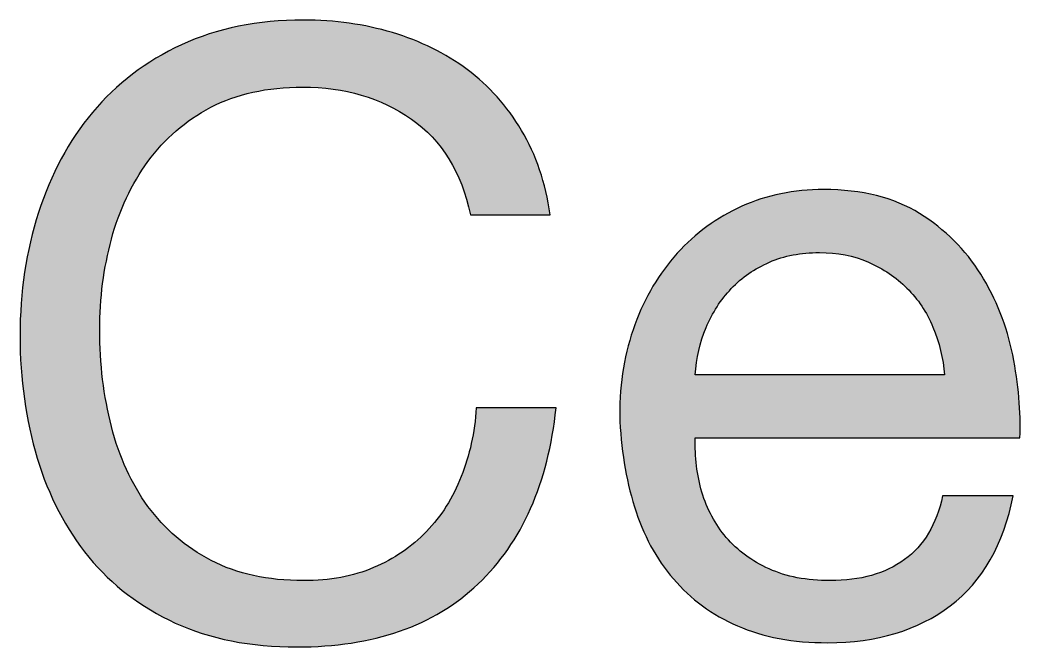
# Paper-space layout 'A2 (portrait)' of a CAD drawing. Extents: x 0 to 396, y 0 to 564.
# Drawn here: x 275.976 to 279.417, y 45.133 to 47.287 of the extents above; entities that cross this region are included whole.
import ezdxf
from ezdxf.enums import TextEntityAlignment as Align

# ---------------------------------------------------------------- set-up
doc = ezdxf.new("R2010")
doc.units = 0
doc.layers.get('0').update_dxf_attribs({"linetype": 'CONTINUOUS'})
doc.layers.get('Defpoints').update_dxf_attribs({"linetype": 'CONTINUOUS'})
doc.layers.add('JPP_Mask', color=7, linetype='CONTINUOUS')
doc.styles.add('JPP', font='arial.ttf')

# ---------------------------------------------------------------- blocks, each defined once
blk = doc.blocks.new('A2mask (portrait)')
at = {"true_color": 0x004a91}
h = blk.add_hatch(color=154, dxfattribs=at)
edge = h.paths.add_edge_path()
edge.add_spline(control_points=[(277.5505, 45.349), (277.7023, 45.4931), (277.7917, 45.6951), (277.8186, 45.9547)], knot_values=[14, 14, 14, 14, 15, 15, 15, 15], degree=3, periodic=0)
edge.add_spline(control_points=[(277.8186, 45.9547), (277.8186, 45.9547), (277.5445, 45.9547), (277.5445, 45.9547), (277.5389, 45.87), (277.5217, 45.7911), (277.4928, 45.7181), (277.464, 45.645), (277.4239, 45.5821), (277.3729, 45.5292)], knot_values=[11, 11, 11, 11, 12, 12, 12, 13, 13, 13, 14, 14, 14, 14], degree=3, periodic=0)
edge.add_spline(control_points=[(277.3729, 45.5292), (277.3222, 45.4764), (277.2616, 45.4349), (277.1913, 45.4053)], knot_values=[10, 10, 10, 10, 11, 11, 11, 11], degree=3, periodic=0)
edge.add_spline(control_points=[(277.1913, 45.4053), (277.1211, 45.3753), (277.0409, 45.3606), (276.9504, 45.3606)], knot_values=[9, 9, 9, 9, 10, 10, 10, 10], degree=3, periodic=0)
edge.add_spline(control_points=[(276.9504, 45.3606), (276.8275, 45.3606), (276.7218, 45.3836), (276.6333, 45.4296)], knot_values=[8, 8, 8, 8, 9, 9, 9, 9], degree=3, periodic=0)
edge.add_spline(control_points=[(276.6333, 45.4296), (276.5448, 45.4759), (276.4723, 45.5378), (276.4156, 45.6157)], knot_values=[7, 7, 7, 7, 8, 8, 8, 8], degree=3, periodic=0)
edge.add_spline(control_points=[(276.4156, 45.6157), (276.3586, 45.6936), (276.3169, 45.7848), (276.29, 45.8897)], knot_values=[6, 6, 6, 6, 7, 7, 7, 7], degree=3, periodic=0)
edge.add_spline(control_points=[(276.29, 45.8897), (276.2632, 45.9944), (276.2496, 46.1056), (276.2496, 46.2229)], knot_values=[5, 5, 5, 5, 6, 6, 6, 6], degree=3, periodic=0)
edge.add_spline(control_points=[(276.2496, 46.2229), (276.2496, 46.3306), (276.2632, 46.4343), (276.29, 46.5344)], knot_values=[4, 4, 4, 4, 5, 5, 5, 5], degree=3, periodic=0)
edge.add_spline(control_points=[(276.29, 46.5344), (276.3169, 46.6343), (276.3586, 46.7232), (276.4156, 46.8011)], knot_values=[3, 3, 3, 3, 4, 4, 4, 4], degree=3, periodic=0)
edge.add_spline(control_points=[(276.4156, 46.8011), (276.4723, 46.879), (276.5442, 46.9409), (276.6317, 46.9872)], knot_values=[2, 2, 2, 2, 3, 3, 3, 3], degree=3, periodic=0)
edge.add_spline(control_points=[(276.6317, 46.9872), (276.7191, 47.0332), (276.8245, 47.0564), (276.9478, 47.0564)], knot_values=[1, 1, 1, 1, 2, 2, 2, 2], degree=3, periodic=0)
edge.add_spline(control_points=[(276.9478, 47.0564), (277.0919, 47.0564), (277.2162, 47.0198), (277.3212, 46.9467)], knot_values=[0, 0, 0, 0, 1, 1, 1, 1], degree=3, periodic=0)
edge.add_spline(control_points=[(277.3212, 46.9467), (277.4259, 46.8737), (277.4935, 46.764), (277.5243, 46.618)], knot_values=[29, 29, 29, 29, 30, 30, 30, 30], degree=3, periodic=0)
edge.add_spline(control_points=[(277.5243, 46.618), (277.5243, 46.618), (277.7983, 46.618), (277.7983, 46.618), (277.7831, 46.7275), (277.7503, 46.8241), (277.7003, 46.9078), (277.6502, 46.9915), (277.5879, 47.061), (277.5131, 47.1169)], knot_values=[26, 26, 26, 26, 27, 27, 27, 28, 28, 28, 29, 29, 29, 29], degree=3, periodic=0)
edge.add_spline(control_points=[(277.5131, 47.1169), (277.4378, 47.1727), (277.3524, 47.215), (277.2563, 47.2438), (277.1602, 47.2726), (277.0581, 47.287), (276.9504, 47.287)], knot_values=[24, 24, 24, 24, 25, 25, 25, 26, 26, 26, 26], degree=3, periodic=0)
edge.add_spline(control_points=[(276.9504, 47.287), (276.7927, 47.287), (276.6529, 47.2587), (276.5309, 47.202)], knot_values=[23, 23, 23, 23, 24, 24, 24, 24], degree=3, periodic=0)
edge.add_spline(control_points=[(276.5309, 47.202), (276.4087, 47.1452), (276.3069, 47.0678), (276.2251, 46.9698), (276.1433, 46.8717), (276.0813, 46.7569), (276.0392, 46.6252)], knot_values=[21, 21, 21, 21, 22, 22, 22, 23, 23, 23, 23], degree=3, periodic=0)
edge.add_spline(control_points=[(276.0392, 46.6252), (275.9968, 46.4934), (275.9756, 46.3526), (275.9756, 46.2027), (275.9756, 46.0527), (275.9955, 45.9123), (276.0349, 45.7815), (276.0743, 45.6508), (276.1333, 45.5373), (276.2122, 45.4412), (276.291, 45.3451), (276.3901, 45.2696), (276.5094, 45.2149)], knot_values=[17, 17, 17, 17, 18, 18, 18, 19, 19, 19, 20, 20, 20, 21, 21, 21, 21], degree=3, periodic=0)
edge.add_spline(control_points=[(276.5094, 45.2149), (276.6283, 45.1601), (276.7678, 45.1326), (276.9276, 45.1326)], knot_values=[16, 16, 16, 16, 17, 17, 17, 17], degree=3, periodic=0)
edge.add_spline(control_points=[(276.9276, 45.1326), (277.191, 45.1326), (277.3984, 45.2048), (277.5505, 45.349)], knot_values=[15, 15, 15, 15, 16, 16, 16, 16], degree=3, periodic=0)
h = blk.add_hatch(color=154, dxfattribs=at)
edge = h.paths.add_edge_path()
edge.add_spline(control_points=[(278.2974, 45.8508), (278.2974, 45.8508), (279.4134, 45.8508), (279.4134, 45.8508), (279.4173, 45.9411), (279.409, 46.0363), (279.3888, 46.1362)], knot_values=[12, 12, 12, 12, 13, 13, 13, 14, 14, 14, 14], degree=3, periodic=0)
edge.add_spline(control_points=[(279.3888, 46.1362), (279.3686, 46.2363), (279.3322, 46.3286), (279.2792, 46.4133)], knot_values=[11, 11, 11, 11, 12, 12, 12, 12], degree=3, periodic=0)
edge.add_spline(control_points=[(279.2792, 46.4133), (279.2265, 46.4977), (279.1562, 46.5675), (279.0687, 46.6223)], knot_values=[10, 10, 10, 10, 11, 11, 11, 11], degree=3, periodic=0)
edge.add_spline(control_points=[(279.0687, 46.6223), (278.9813, 46.677), (278.8713, 46.7045), (278.7384, 46.7045)], knot_values=[9, 9, 9, 9, 10, 10, 10, 10], degree=3, periodic=0)
edge.add_spline(control_points=[(278.7384, 46.7045), (278.6367, 46.7045), (278.5429, 46.6853), (278.4574, 46.6469)], knot_values=[8, 8, 8, 8, 9, 9, 9, 9], degree=3, periodic=0)
edge.add_spline(control_points=[(278.4574, 46.6469), (278.3719, 46.6083), (278.2977, 46.5546), (278.2354, 46.4853)], knot_values=[7, 7, 7, 7, 8, 8, 8, 8], degree=3, periodic=0)
edge.add_spline(control_points=[(278.2354, 46.4853), (278.1728, 46.4161), (278.1241, 46.3344), (278.0896, 46.2401), (278.0551, 46.1459), (278.0376, 46.0421), (278.0376, 45.9287)], knot_values=[5, 5, 5, 5, 6, 6, 6, 7, 7, 7, 7], degree=3, periodic=0)
edge.add_spline(control_points=[(278.0376, 45.9287), (278.0416, 45.8152), (278.0585, 45.7105), (278.0883, 45.6144)], knot_values=[4, 4, 4, 4, 5, 5, 5, 5], degree=3, periodic=0)
edge.add_spline(control_points=[(278.0883, 45.6144), (278.1181, 45.5181), (278.1625, 45.4354), (278.2221, 45.3664)], knot_values=[3, 3, 3, 3, 4, 4, 4, 4], degree=3, periodic=0)
edge.add_spline(control_points=[(278.2221, 45.3664), (278.2818, 45.2971), (278.3554, 45.2433), (278.4428, 45.2048), (278.5303, 45.1664), (278.6337, 45.1472), (278.753, 45.1472)], knot_values=[1, 1, 1, 1, 2, 2, 2, 3, 3, 3, 3], degree=3, periodic=0)
edge.add_spline(control_points=[(278.753, 45.1472), (278.922, 45.1472), (279.0625, 45.1894), (279.1741, 45.2739)], knot_values=[0, 0, 0, 0, 1, 1, 1, 1], degree=3, periodic=0)
edge.add_spline(control_points=[(279.1741, 45.2739), (279.2855, 45.3586), (279.3577, 45.4845), (279.3905, 45.6518)], knot_values=[21, 21, 21, 21, 22, 22, 22, 22], degree=3, periodic=0)
edge.add_spline(control_points=[(279.3905, 45.6518), (279.3905, 45.6518), (279.1479, 45.6518), (279.1479, 45.6518), (279.1267, 45.5537), (279.0833, 45.4807), (279.0167, 45.4326)], knot_values=[19, 19, 19, 19, 20, 20, 20, 21, 21, 21, 21], degree=3, periodic=0)
edge.add_spline(control_points=[(279.0167, 45.4326), (278.9505, 45.3846), (278.8653, 45.3606), (278.7616, 45.3606)], knot_values=[18, 18, 18, 18, 19, 19, 19, 19], degree=3, periodic=0)
edge.add_spline(control_points=[(278.7616, 45.3606), (278.6807, 45.3606), (278.6105, 45.374), (278.5512, 45.4008)], knot_values=[17, 17, 17, 17, 18, 18, 18, 18], degree=3, periodic=0)
edge.add_spline(control_points=[(278.5512, 45.4008), (278.4915, 45.4278), (278.4425, 45.4638), (278.4041, 45.509), (278.3656, 45.5542), (278.3378, 45.6061), (278.3202, 45.6647)], knot_values=[15, 15, 15, 15, 16, 16, 16, 17, 17, 17, 17], degree=3, periodic=0)
edge.add_spline(control_points=[(278.3202, 45.6647), (278.303, 45.7234), (278.2954, 45.7853), (278.2974, 45.8508)], knot_values=[14, 14, 14, 14, 15, 15, 15, 15], degree=3, periodic=0)
edge = h.paths.add_edge_path(flags=16)
edge.add_spline(control_points=[(279.1539, 46.0672), (279.1539, 46.0672), (278.2974, 46.0672), (278.2974, 46.0672), (278.301, 46.1248), (278.3136, 46.1792), (278.3348, 46.23)], knot_values=[6, 6, 6, 6, 7, 7, 7, 8, 8, 8, 8], degree=3, periodic=0)
edge.add_spline(control_points=[(278.3348, 46.23), (278.356, 46.281), (278.3848, 46.3256), (278.4213, 46.3642)], knot_values=[5, 5, 5, 5, 6, 6, 6, 6], degree=3, periodic=0)
edge.add_spline(control_points=[(278.4213, 46.3642), (278.4577, 46.4027), (278.5015, 46.4328), (278.5525, 46.455)], knot_values=[4, 4, 4, 4, 5, 5, 5, 5], degree=3, periodic=0)
edge.add_spline(control_points=[(278.5525, 46.455), (278.6035, 46.477), (278.6605, 46.4881), (278.7241, 46.4881)], knot_values=[3, 3, 3, 3, 4, 4, 4, 4], degree=3, periodic=0)
edge.add_spline(control_points=[(278.7241, 46.4881), (278.7858, 46.4881), (278.8418, 46.477), (278.8928, 46.455)], knot_values=[2, 2, 2, 2, 3, 3, 3, 3], degree=3, periodic=0)
edge.add_spline(control_points=[(278.8928, 46.455), (278.9438, 46.4328), (278.9879, 46.4031), (279.0253, 46.3655)], knot_values=[1, 1, 1, 1, 2, 2, 2, 2], degree=3, periodic=0)
edge.add_spline(control_points=[(279.0253, 46.3655), (279.0631, 46.3281), (279.0929, 46.2834), (279.1148, 46.2315)], knot_values=[0, 0, 0, 0, 1, 1, 1, 1], degree=3, periodic=0)
edge.add_spline(control_points=[(279.1148, 46.2315), (279.137, 46.1797), (279.1499, 46.1248), (279.1539, 46.0672)], knot_values=[8, 8, 8, 8, 9, 9, 9, 9], degree=3, periodic=0)
at = {"layer": 'Defpoints', "color": 154, "true_color": 0x004a91}
for points, knots in [([(277.3212, 46.9467), (277.2162, 47.0198), (277.0919, 47.0564), (276.9478, 47.0564), (276.8245, 47.0564), (276.7191, 47.0332), (276.6317, 46.9872), (276.5442, 46.9409), (276.4723, 46.879), (276.4156, 46.8011), (276.3586, 46.7232), (276.3169, 46.6343), (276.29, 46.5344), (276.2632, 46.4343), (276.2496, 46.3306), (276.2496, 46.2229), (276.2496, 46.1056), (276.2632, 45.9944), (276.29, 45.8897), (276.3169, 45.7848), (276.3586, 45.6936), (276.4156, 45.6157), (276.4723, 45.5378), (276.5448, 45.4759), (276.6333, 45.4296), (276.7218, 45.3836), (276.8275, 45.3606), (276.9504, 45.3606), (277.0409, 45.3606), (277.1211, 45.3753), (277.1913, 45.4053), (277.2616, 45.4349), (277.3222, 45.4764), (277.3729, 45.5292), (277.4239, 45.5821), (277.464, 45.645), (277.4928, 45.7181), (277.5217, 45.7911), (277.5389, 45.87), (277.5445, 45.9547), (277.5445, 45.9547), (277.8186, 45.9547), (277.8186, 45.9547), (277.7917, 45.6951), (277.7023, 45.4931), (277.5505, 45.349), (277.3984, 45.2048), (277.191, 45.1326), (276.9276, 45.1326), (276.7678, 45.1326), (276.6283, 45.1601), (276.5094, 45.2149), (276.3901, 45.2696), (276.291, 45.3451), (276.2122, 45.4412), (276.1333, 45.5373), (276.0743, 45.6508), (276.0349, 45.7815), (275.9955, 45.9123), (275.9756, 46.0527), (275.9756, 46.2027), (275.9756, 46.3526), (275.9968, 46.4934), (276.0392, 46.6252), (276.0813, 46.7569), (276.1433, 46.8717), (276.2251, 46.9698), (276.3069, 47.0678), (276.4087, 47.1452), (276.5309, 47.202), (276.6529, 47.2587), (276.7927, 47.287), (276.9504, 47.287), (277.0581, 47.287), (277.1602, 47.2726), (277.2563, 47.2438), (277.3524, 47.215), (277.4378, 47.1727), (277.5131, 47.1169), (277.5879, 47.061), (277.6502, 46.9915), (277.7003, 46.9078), (277.7503, 46.8241), (277.7831, 46.7275), (277.7983, 46.618), (277.7983, 46.618), (277.5243, 46.618), (277.5243, 46.618), (277.4935, 46.764), (277.4259, 46.8737), (277.3212, 46.9467)], [0, 0, 0, 0, 1, 1, 1, 2, 2, 2, 3, 3, 3, 4, 4, 4, 5, 5, 5, 6, 6, 6, 7, 7, 7, 8, 8, 8, 9, 9, 9, 10, 10, 10, 11, 11, 11, 12, 12, 12, 13, 13, 13, 14, 14, 14, 15, 15, 15, 16, 16, 16, 17, 17, 17, 18, 18, 18, 19, 19, 19, 20, 20, 20, 21, 21, 21, 22, 22, 22, 23, 23, 23, 24, 24, 24, 25, 25, 25, 26, 26, 26, 27, 27, 27, 28, 28, 28, 29, 29, 29, 30, 30, 30, 30]), ([(279.1741, 45.2739), (279.0625, 45.1894), (278.922, 45.1472), (278.753, 45.1472), (278.6337, 45.1472), (278.5303, 45.1664), (278.4428, 45.2048), (278.3554, 45.2433), (278.2818, 45.2971), (278.2221, 45.3664), (278.1625, 45.4354), (278.1181, 45.5181), (278.0883, 45.6144), (278.0585, 45.7105), (278.0416, 45.8152), (278.0376, 45.9287), (278.0376, 46.0421), (278.0551, 46.1459), (278.0896, 46.2401), (278.1241, 46.3344), (278.1728, 46.4161), (278.2354, 46.4853), (278.2977, 46.5546), (278.3719, 46.6083), (278.4574, 46.6469), (278.5429, 46.6853), (278.6367, 46.7045), (278.7384, 46.7045), (278.8713, 46.7045), (278.9813, 46.677), (279.0687, 46.6223), (279.1562, 46.5675), (279.2265, 46.4977), (279.2792, 46.4133), (279.3322, 46.3286), (279.3686, 46.2363), (279.3888, 46.1362), (279.409, 46.0363), (279.4173, 45.9411), (279.4134, 45.8508), (279.4134, 45.8508), (278.2974, 45.8508), (278.2974, 45.8508), (278.2954, 45.7853), (278.303, 45.7234), (278.3202, 45.6647), (278.3378, 45.6061), (278.3656, 45.5542), (278.4041, 45.509), (278.4425, 45.4638), (278.4915, 45.4278), (278.5512, 45.4008), (278.6105, 45.374), (278.6807, 45.3606), (278.7616, 45.3606), (278.8653, 45.3606), (278.9505, 45.3846), (279.0167, 45.4326), (279.0833, 45.4807), (279.1267, 45.5537), (279.1479, 45.6518), (279.1479, 45.6518), (279.3905, 45.6518), (279.3905, 45.6518), (279.3577, 45.4845), (279.2855, 45.3586), (279.1741, 45.2739)], [0, 0, 0, 0, 1, 1, 1, 2, 2, 2, 3, 3, 3, 4, 4, 4, 5, 5, 5, 6, 6, 6, 7, 7, 7, 8, 8, 8, 9, 9, 9, 10, 10, 10, 11, 11, 11, 12, 12, 12, 13, 13, 13, 14, 14, 14, 15, 15, 15, 16, 16, 16, 17, 17, 17, 18, 18, 18, 19, 19, 19, 20, 20, 20, 21, 21, 21, 22, 22, 22, 22]), ([(279.1148, 46.2315), (279.0929, 46.2834), (279.0631, 46.3281), (279.0253, 46.3655), (278.9879, 46.4031), (278.9438, 46.4328), (278.8928, 46.455), (278.8418, 46.477), (278.7858, 46.4881), (278.7241, 46.4881), (278.6605, 46.4881), (278.6035, 46.477), (278.5525, 46.455), (278.5015, 46.4328), (278.4577, 46.4027), (278.4213, 46.3642), (278.3848, 46.3256), (278.356, 46.281), (278.3348, 46.23), (278.3136, 46.1792), (278.301, 46.1248), (278.2974, 46.0672), (278.2974, 46.0672), (279.1539, 46.0672), (279.1539, 46.0672), (279.1499, 46.1248), (279.137, 46.1797), (279.1148, 46.2315)], [0, 0, 0, 0, 1, 1, 1, 2, 2, 2, 3, 3, 3, 4, 4, 4, 5, 5, 5, 6, 6, 6, 7, 7, 7, 8, 8, 8, 9, 9, 9, 9])]:
    blk.add_open_spline(points, degree=3, knots=knots, dxfattribs=at)
at = {"color": 7, "style": 'JPP'}
for tag, p in [('Client', (348.6, 80.5)), ('Project1', (348.6, 63)), ('Project2', (348.6, 57.75)), ('Project3', (348.6, 52.5)), ('Title1', (348.6, 40.25)), ('Title2', (348.6, 35)), ('Title3', (348.6, 29.75)), ('Status', (273, 5.25))]:
    blk.add_attdef(tag, text='', height=2.5, dxfattribs=at).set_placement(p, align=Align.MIDDLE_LEFT)
at = {"color": 2, "style": 'JPP'}
for tag, p in [('Scale', (292.25, 17.5)), ('Checked', (355.25, 17.5)), ('Drawn', (323.75, 17.5)), ('Date', (386.75, 17.5))]:
    blk.add_attdef(tag, text='', height=1.4, dxfattribs=at).set_placement(p, align=Align.MIDDLE_CENTER)
at = {"color": 6, "style": 'JPP'}
for tag, p in [('Ref', (336, 5.25)), ('DrgNo.', (365.4, 5.25))]:
    blk.add_attdef(tag, text='', height=2.8, dxfattribs=at).set_placement(p, align=Align.MIDDLE_LEFT)
blk.add_attdef('Rev', text='', height=2.8, dxfattribs=at).set_placement((389.3923, 5.25), align=Align.MIDDLE_CENTER)

psp = doc.layouts.new('A2 (portrait)')

# ---------------------------------------------------------------- block references
at = {"layer": 'JPP_Mask'}
psp.add_blockref('A2mask (portrait)', (0, 0), dxfattribs=at)

doc.saveas('drawing.dxf')
